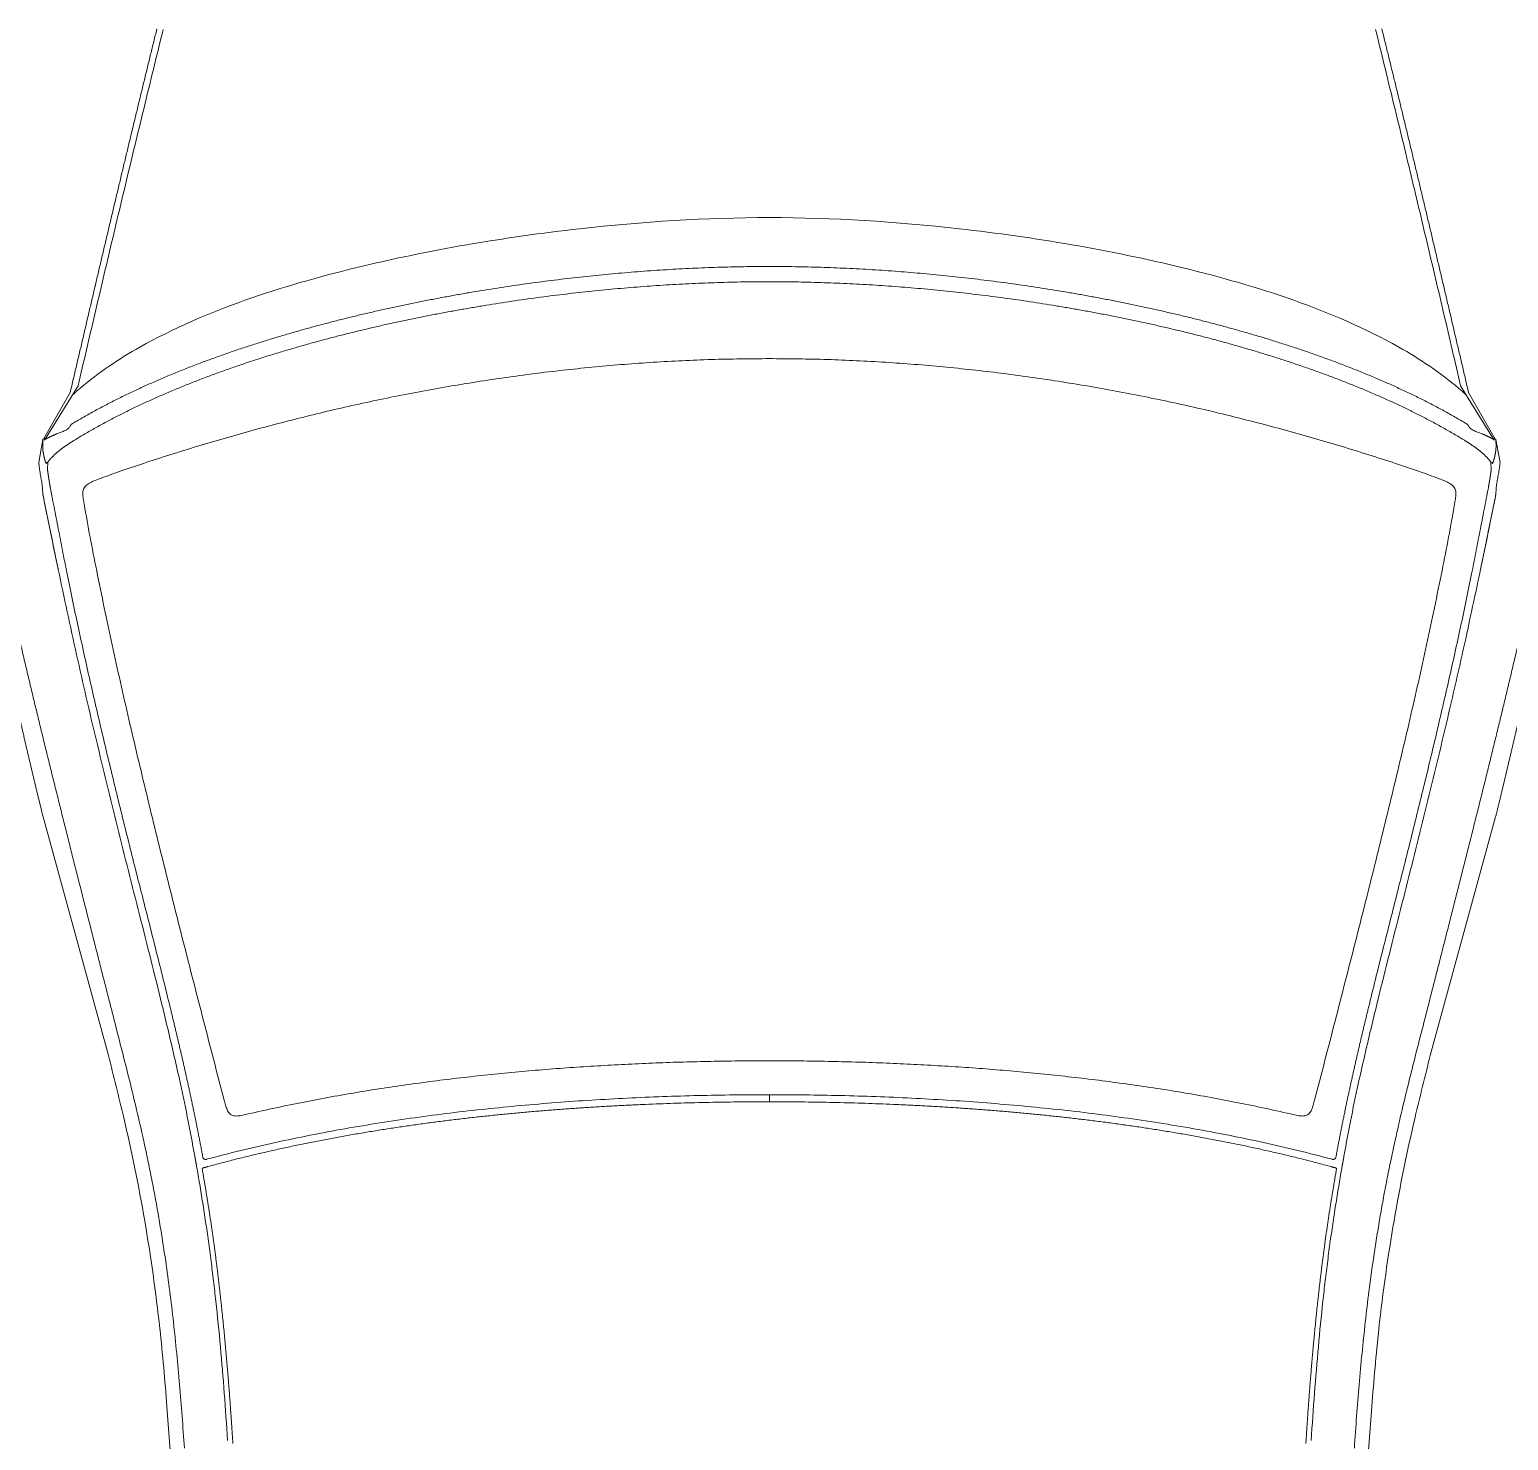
# Model space of a CAD drawing. Extents: x -2012 to 34975, y -1043 to 8321.
# Drawn here: x 33623.7 to 33765.5, y 618.3 to 753.6 of the extents above; entities that cross this region are included whole.
import ezdxf
from ezdxf.xclip import XClip

# ---------------------------------------------------------------- set-up
doc = ezdxf.new("R2010")
doc.units = 0
doc.header["$LTSCALE"] = 25
doc.header["$XCLIPFRAME"] = 0
doc.layers.get('0').update_dxf_attribs({"color": 9, "lineweight": 9})
doc.layers.add('04', color=9, linetype='Continuous', lineweight=9)

# ---------------------------------------------------------------- blocks, each defined once
blk = doc.blocks.new('p-araba-polo')
at = {"extrusion": (0, 0, -1)}
for p, q in [((1.033, 0.6629), (1.0852, 0.695)), ((1.0841, 0.6962), (1.0396, 0.6705)), ((1.1066, 0.7007), (1.0845, 0.6967)), ((1.1367, 0.6968), (1.1276, 0.6974)), ((1.6752, 0.6337), (1.4464, 0.6965)), ((1.1073, 0.6936), (1.1062, 0.6918)), ((1.1134, 0.6923), (1.1062, 0.6918)), ((1.1134, 0.6923), (1.1134, 0.6923)), ((1.2187, 0.6724), (1.2188, 0.6725)), ((1.7726, 0.5433), (1.7726, 0.5433)), ((1.7128, 0), (1.7144, 0))]:
    blk.add_line(p, q, dxfattribs=at)
for p, q in [((1.7128, 0), (1.7144, 0)), ((1.7726, -0.5433), (1.7726, -0.5433)), ((1.6752, -0.6337), (1.4464, -0.6965)), ((1.033, -0.6629), (1.0852, -0.695)), ((1.0841, -0.6962), (1.0396, -0.6705)), ((1.2187, -0.6724), (1.2188, -0.6724)), ((1.1134, -0.6923), (1.1062, -0.6918)), ((1.1073, -0.6936), (1.1062, -0.6918)), ((1.1134, -0.6923), (1.1134, -0.6923)), ((1.1066, -0.7007), (1.0845, -0.6967)), ((1.1367, -0.6968), (1.1276, -0.6974))]:
    blk.add_line(p, q)
for points, degree in [([(1.4464, 0.6965), (1.4197, 0.7031), (1.3921, 0.7096), (1.3643, 0.7162), (1.337, 0.7225), (1.3115, 0.7281), (1.2887, 0.7329)], 6), ([(1.2801, 0.7182), (1.3375, 0.7048), (1.3962, 0.6905), (1.4555, 0.6757), (1.5157, 0.6603), (1.5772, 0.6447), (1.6401, 0.6286)], 6), ([(1.0847, 0.695), (1.0835, 0.6928), (1.0823, 0.6906), (1.0812, 0.6883), (1.0802, 0.686), (1.0792, 0.6836)], 5), ([(1.0835, 0.6949), (1.0837, 0.6952), (1.0838, 0.6954), (1.0839, 0.6957), (1.084, 0.6959), (1.0841, 0.6962)], 5), ([(1.0852, 0.695), (1.0851, 0.695), (1.085, 0.695), (1.0849, 0.695), (1.0848, 0.695), (1.0846, 0.695)], 5), ([(1.0847, 0.695), (1.0849, 0.695), (1.085, 0.695), (1.0852, 0.695)], 3), ([(1.0856, 0.6968), (1.0855, 0.6968), (1.0854, 0.6968), (1.0853, 0.6968)], 3), ([(1.0895, 0.6969), (1.0887, 0.6969), (1.088, 0.6968), (1.0872, 0.6968), (1.0864, 0.6968), (1.0856, 0.6968)], 5), ([(1.0904, 0.6969), (1.0901, 0.6969), (1.0898, 0.6969), (1.0895, 0.6969)], 3), ([(1.093, 0.6968), (1.0935, 0.6968), (1.094, 0.6968), (1.0944, 0.6967), (1.0949, 0.6967), (1.0954, 0.6966)], 5), ([(1.0954, 0.6966), (1.0957, 0.6966), (1.0959, 0.6965), (1.0962, 0.6965), (1.0964, 0.6965), (1.0967, 0.6964)], 5), ([(1.0967, 0.6964), (1.0963, 0.6965), (1.0958, 0.6965), (1.0954, 0.6966)], 3), ([(1.0967, 0.6964), (1.0969, 0.6964), (1.0972, 0.6963), (1.0974, 0.6963), (1.0977, 0.6962), (1.0979, 0.6962)], 5), ([(1.0979, 0.6962), (1.0975, 0.6963), (1.0971, 0.6963), (1.0967, 0.6964)], 3), ([(1.0979, 0.6962), (1.0992, 0.696), (1.1005, 0.6957), (1.1018, 0.6955), (1.103, 0.6951), (1.1043, 0.6947)], 5), ([(1.2091, 0.682), (1.1946, 0.685), (1.1801, 0.688), (1.1656, 0.691), (1.1511, 0.6939), (1.1367, 0.6968)], 5), ([(1.0819, 0.692), (1.0819, 0.692), (1.0819, 0.692), (1.0819, 0.6919)], 3), ([(1.0853, 0.6665), (1.0897, 0.6737), (1.0944, 0.6806), (1.0995, 0.687), (1.1062, 0.6918)], 4), ([(1.1043, 0.6947), (1.1046, 0.6947), (1.1048, 0.6946), (1.1051, 0.6945), (1.1054, 0.6944), (1.1056, 0.6943)], 5), ([(1.1056, 0.6943), (1.1052, 0.6945), (1.1048, 0.6946), (1.1043, 0.6947)], 3), ([(1.1056, 0.6943), (1.1057, 0.6943), (1.1058, 0.6942), (1.1059, 0.6942), (1.1059, 0.6942), (1.106, 0.6942)], 5), ([(1.106, 0.6942), (1.1059, 0.6942), (1.1057, 0.6943), (1.1056, 0.6943)], 3), ([(1.106, 0.6942), (1.1063, 0.6941), (1.1065, 0.694), (1.1067, 0.6939), (1.107, 0.6938), (1.1073, 0.6936)], 5), ([(1.106, 0.6942), (1.106, 0.6942), (1.106, 0.6942), (1.106, 0.6942)], 3), ([(1.1062, 0.6922), (1.1062, 0.6921), (1.1062, 0.6921), (1.1062, 0.692), (1.1062, 0.692), (1.1062, 0.6919)], 5), ([(1.1062, 0.6922), (1.1062, 0.6921), (1.1062, 0.6921), (1.1062, 0.692), (1.1062, 0.692), (1.1062, 0.6919)], 5), ([(1.1062, 0.6919), (1.1062, 0.6919), (1.1062, 0.6919), (1.1062, 0.6919), (1.1062, 0.6919), (1.1062, 0.6919)], 5), ([(1.1062, 0.6919), (1.1062, 0.6919), (1.1062, 0.6919), (1.1062, 0.6919)], 3), ([(1.1073, 0.6936), (1.1073, 0.6935), (1.1074, 0.6935), (1.1074, 0.6934), (1.1074, 0.6934), (1.1075, 0.6933)], 5), ([(1.131, 0.6895), (1.1285, 0.6899), (1.126, 0.6904), (1.1235, 0.6908), (1.121, 0.6912), (1.1184, 0.6916), (1.1159, 0.6919), (1.1134, 0.6923)], 7), ([(1.1356, 0.6887), (1.1356, 0.6887), (1.1356, 0.6886), (1.1355, 0.6886), (1.1355, 0.6886), (1.1355, 0.6886)], 5), ([(1.1355, 0.6886), (1.1355, 0.6886), (1.1355, 0.6886), (1.1356, 0.6886), (1.1356, 0.6887), (1.1356, 0.6887)], 5), ([(1.1649, 0.6915), (1.1649, 0.6915), (1.1649, 0.6915)], 2), ([(1.0396, 0.6705), (0.9891, 0.6588), (0.9388, 0.647), (0.8888, 0.6352), (0.839, 0.6234), (0.7894, 0.6115), (0.7401, 0.5995), (0.6909, 0.5874)], 7), ([(0.9187, 0), (0.9187, 0.0992), (0.9262, 0.1979), (0.9398, 0.2961), (0.9595, 0.3936), (0.9846, 0.4892), (1.0189, 0.5845), (1.0701, 0.6696)], 7), ([(1.0419, 0.6684), (1.0406, 0.6669), (1.0392, 0.6654), (1.0379, 0.6639), (1.0366, 0.6624), (1.0354, 0.6609)], 5), ([(1.0354, 0.6609), (1.0366, 0.6624), (1.0379, 0.6639), (1.0392, 0.6654), (1.0406, 0.6669), (1.0419, 0.6684)], 5), ([(1.0412, 0.6668), (1.0411, 0.6669), (1.041, 0.667), (1.0408, 0.6672)], 3), ([(1.0412, 0.6668), (1.0411, 0.6668), (1.0411, 0.6669), (1.041, 0.667), (1.0409, 0.6671), (1.0408, 0.6672)], 5), ([(1.0418, 0.6684), (1.0419, 0.6684), (1.0419, 0.6684), (1.0419, 0.6684), (1.0419, 0.6684), (1.0419, 0.6684), (1.0419, 0.6684)], 6), ([(1.0419, 0.6684), (1.0419, 0.6684), (1.0419, 0.6684), (1.0419, 0.6684), (1.0419, 0.6684), (1.0419, 0.6684), (1.0419, 0.6684)], 6), ([(1.07, 0.6707), (1.07, 0.6707), (1.07, 0.6707), (1.07, 0.6707), (1.07, 0.6707), (1.07, 0.6707)], 5), ([(1.07, 0.6707), (1.07, 0.6707), (1.07, 0.6707), (1.07, 0.6707), (1.07, 0.6707), (1.07, 0.6707)], 5), ([(1.0701, 0.6696), (1.0708, 0.6699), (1.0714, 0.6703), (1.0721, 0.6707), (1.0728, 0.6713), (1.0733, 0.6717), (1.0739, 0.6723)], 6), ([(1.2188, 0.6725), (1.2188, 0.6724), (1.2188, 0.6724), (1.2188, 0.6724), (1.2188, 0.6724), (1.2188, 0.6724), (1.2187, 0.6724)], 6), ([(1.0853, 0.6665), (1.0348, 0.5843), (0.9999, 0.4894), (0.9745, 0.3944), (0.9546, 0.2963), (0.9409, 0.1982), (0.9333, 0.099), (0.9333, 0)], 7), ([(1.0354, 0.6609), (1.0204, 0.6432), (1.0073, 0.6239), (0.996, 0.6037)], 3), ([(0.996, 0.6037), (0.96, 0.5393), (0.9375, 0.4684), (0.92, 0.3968)], 3), ([(1.6292, 0.5746), (1.6467, 0.5703), (1.6643, 0.5661), (1.682, 0.562), (1.6998, 0.558), (1.7178, 0.554), (1.7359, 0.5503), (1.7542, 0.5467), (1.7726, 0.5433)], 8), ([(1.6335, 0.5735), (1.6336, 0.5736), (1.6336, 0.5736), (1.6336, 0.5737), (1.6336, 0.5737), (1.6336, 0.5738), (1.6336, 0.5738)], 6), ([(1.6336, 0.5738), (1.6336, 0.5737), (1.6335, 0.5735)], 2), ([(1.7256, 0.5525), (1.7256, 0.5526), (1.7256, 0.5526), (1.7256, 0.5527)], 3), ([(1.7283, 0.552), (1.7274, 0.5522), (1.7264, 0.5525), (1.7256, 0.5526)], 3), ([(1.7256, 0.5526), (1.7256, 0.5526), (1.7256, 0.5525)], 2), ([(1.7811, 0.5493), (1.7792, 0.5497), (1.7774, 0.55), (1.7755, 0.5503), (1.7736, 0.5507), (1.7718, 0.551)], 5), ([(1.7748, 0.5406), (1.7748, 0.5411), (1.7747, 0.5416), (1.7745, 0.542), (1.7742, 0.5425), (1.7739, 0.5428), (1.7735, 0.5431), (1.7731, 0.5432), (1.7726, 0.5433)], 8), ([(1.7748, 0.5406), (1.7748, 0.5403), (1.7748, 0.5401), (1.7747, 0.5398)], 3), ([(1.7827, 0.5422), (1.7823, 0.5409), (1.782, 0.5396), (1.7816, 0.5384)], 3), ([(1.7827, 0.5422), (1.7825, 0.5414), (1.7823, 0.5406), (1.7821, 0.5399), (1.7818, 0.5391), (1.7816, 0.5384)], 5), ([(1.7832, 0.5436), (1.7831, 0.5434), (1.783, 0.5432), (1.7829, 0.5429), (1.7828, 0.5427), (1.7827, 0.5424), (1.7827, 0.5422)], 6), ([(1.7842, 0.5439), (1.784, 0.5439), (1.7837, 0.544), (1.7835, 0.5439), (1.7834, 0.5438), (1.7832, 0.5436)], 5), ([(2.0471, 0.5145), (2.0087, 0.5169), (1.9704, 0.5198), (1.9323, 0.5231), (1.8945, 0.5271), (1.8569, 0.5318), (1.82, 0.5375), (1.7842, 0.5439)], 7), ([(1.7816, 0.5384), (1.7532, 0.4338), (1.735, 0.3261), (1.7248, 0.2176), (1.7195, 0.1088), (1.7195, 0)], 5), ([(1.7776, 0.523), (1.7776, 0.523), (1.7776, 0.523), (1.7776, 0.523)], 3), ([(0.9187, 0), (0.9187, -0.0992), (0.9262, -0.1979), (0.9398, -0.2961), (0.9595, -0.3936), (0.9846, -0.4892), (1.0189, -0.5845), (1.0701, -0.6696)], 7), ([(1.0853, -0.6665), (1.0348, -0.5843), (0.9999, -0.4894), (0.9745, -0.3944), (0.9546, -0.2963), (0.9409, -0.1982), (0.9333, -0.099), (0.9333, 0)], 7), ([(1.7144, 0), (1.7154, 0), (1.7162, 0), (1.7165, 0)], 3), ([(1.7144, 0), (1.7154, 0), (1.7162, 0), (1.7165, 0)], 3), ([(1.7195, 0), (1.718, 0), (1.7164, 0), (1.7157, 0), (1.7164, 0), (1.717, 0)], 5), ([(1.7195, 0), (1.718, 0), (1.7164, 0), (1.7157, 0), (1.7164, 0), (1.717, 0)], 5), ([(1.7165, 0), (1.7168, 0), (1.717, 0), (1.7173, 0), (1.7176, 0), (1.7178, 0)], 5), ([(1.7165, 0), (1.7168, 0), (1.717, 0), (1.7173, 0), (1.7176, 0), (1.7178, 0)], 5), ([(1.7816, -0.5384), (1.7532, -0.4338), (1.735, -0.3261), (1.7248, -0.2176), (1.7195, -0.1088), (1.7195, 0)], 5), ([(0.996, -0.6037), (0.96, -0.5393), (0.9375, -0.4684), (0.92, -0.3968)], 3), ([(1.7776, -0.523), (1.7776, -0.523), (1.7776, -0.523), (1.7776, -0.523)], 3), ([(2.0471, -0.5145), (2.0087, -0.5169), (1.9704, -0.5198), (1.9323, -0.5231), (1.8945, -0.5271), (1.8569, -0.5318), (1.82, -0.5375), (1.7842, -0.5439)], 7), ([(1.7827, -0.5422), (1.7823, -0.5409), (1.782, -0.5396), (1.7816, -0.5384)], 3), ([(1.7827, -0.5422), (1.7825, -0.5414), (1.7823, -0.5406), (1.7821, -0.5399), (1.7818, -0.5391), (1.7816, -0.5384)], 5), ([(1.6292, -0.5746), (1.6467, -0.5703), (1.6643, -0.5661), (1.682, -0.562), (1.6998, -0.558), (1.7178, -0.554), (1.7359, -0.5503), (1.7542, -0.5467), (1.7726, -0.5433)], 8), ([(1.7283, -0.552), (1.7274, -0.5522), (1.7264, -0.5525), (1.7256, -0.5526)], 3), ([(1.7256, -0.5526), (1.7256, -0.5526), (1.7256, -0.5525)], 2), ([(1.7256, -0.5525), (1.7256, -0.5526), (1.7256, -0.5526), (1.7256, -0.5526)], 3), ([(1.7811, -0.5493), (1.7792, -0.5497), (1.7774, -0.55), (1.7755, -0.5503), (1.7736, -0.5507), (1.7718, -0.551)], 5), ([(1.7748, -0.5406), (1.7748, -0.5411), (1.7747, -0.5416), (1.7745, -0.542), (1.7742, -0.5425), (1.7739, -0.5428), (1.7735, -0.5431), (1.7731, -0.5432), (1.7726, -0.5433)], 8), ([(1.7748, -0.5406), (1.7748, -0.5403), (1.7748, -0.5401), (1.7747, -0.5398)], 3), ([(1.7832, -0.5436), (1.7831, -0.5434), (1.783, -0.5432), (1.7829, -0.5429), (1.7828, -0.5427), (1.7827, -0.5424), (1.7827, -0.5422)], 6), ([(1.7842, -0.5439), (1.784, -0.5439), (1.7837, -0.544), (1.7835, -0.5439), (1.7834, -0.5438), (1.7832, -0.5436)], 5), ([(1.6335, -0.5735), (1.6336, -0.5736), (1.6336, -0.5736), (1.6336, -0.5737), (1.6336, -0.5737), (1.6336, -0.5738), (1.6336, -0.5738)], 6), ([(1.6336, -0.5738), (1.6336, -0.5737), (1.6335, -0.5735)], 2), ([(1.0396, -0.6705), (0.9891, -0.6587), (0.9388, -0.647), (0.8888, -0.6352), (0.839, -0.6234), (0.7894, -0.6115), (0.7401, -0.5995), (0.6909, -0.5874)], 7), ([(1.0354, -0.6609), (1.0204, -0.6432), (1.0073, -0.6239), (0.996, -0.6037)], 3), ([(1.2801, -0.7182), (1.3375, -0.7048), (1.3962, -0.6905), (1.4555, -0.6757), (1.5157, -0.6603), (1.5772, -0.6447), (1.6401, -0.6286)], 6), ([(1.0419, -0.6684), (1.0406, -0.6669), (1.0392, -0.6654), (1.0379, -0.6639), (1.0366, -0.6624), (1.0354, -0.6609)], 5), ([(1.0354, -0.6609), (1.0366, -0.6624), (1.0379, -0.6639), (1.0392, -0.6654), (1.0406, -0.6669), (1.0419, -0.6684)], 5), ([(1.0853, -0.6665), (1.0897, -0.6737), (1.0944, -0.6806), (1.0995, -0.687), (1.1062, -0.6918)], 4), ([(1.0412, -0.6668), (1.0411, -0.6669), (1.041, -0.667), (1.0408, -0.6672)], 3), ([(1.0412, -0.6668), (1.0411, -0.6668), (1.0411, -0.6669), (1.041, -0.667), (1.0409, -0.6671), (1.0408, -0.6672)], 5), ([(1.0418, -0.6684), (1.0419, -0.6684), (1.0419, -0.6684), (1.0419, -0.6684), (1.0419, -0.6684), (1.0419, -0.6684), (1.0419, -0.6684)], 6), ([(1.0419, -0.6684), (1.0419, -0.6684), (1.0419, -0.6684), (1.0419, -0.6684), (1.0419, -0.6684), (1.0419, -0.6684), (1.0419, -0.6684)], 6), ([(1.07, -0.6707), (1.07, -0.6707), (1.07, -0.6707), (1.07, -0.6707), (1.07, -0.6707), (1.07, -0.6707)], 5), ([(1.07, -0.6707), (1.07, -0.6707), (1.07, -0.6707), (1.07, -0.6707), (1.07, -0.6707), (1.07, -0.6707)], 5), ([(1.0701, -0.6696), (1.0708, -0.6699), (1.0714, -0.6703), (1.0721, -0.6707), (1.0728, -0.6713), (1.0733, -0.6717), (1.0739, -0.6723)], 6), ([(1.2188, -0.6724), (1.2188, -0.6724), (1.2188, -0.6724), (1.2188, -0.6724), (1.2188, -0.6724), (1.2188, -0.6724), (1.2187, -0.6724)], 6), ([(1.0847, -0.695), (1.0835, -0.6928), (1.0823, -0.6905), (1.0812, -0.6883), (1.0802, -0.686), (1.0792, -0.6836)], 5), ([(1.0819, -0.692), (1.0819, -0.692), (1.0819, -0.692), (1.0819, -0.6919)], 3), ([(1.0835, -0.6949), (1.0837, -0.6952), (1.0838, -0.6954), (1.0839, -0.6957), (1.084, -0.6959), (1.0841, -0.6962)], 5), ([(1.0979, -0.6962), (1.0992, -0.696), (1.1005, -0.6957), (1.1018, -0.6955), (1.103, -0.6951), (1.1043, -0.6947)], 5), ([(1.1043, -0.6947), (1.1046, -0.6947), (1.1048, -0.6946), (1.1051, -0.6945), (1.1054, -0.6944), (1.1056, -0.6943)], 5), ([(1.1056, -0.6943), (1.1052, -0.6945), (1.1048, -0.6946), (1.1043, -0.6947)], 3), ([(1.1056, -0.6943), (1.1057, -0.6943), (1.1058, -0.6942), (1.1059, -0.6942), (1.1059, -0.6942), (1.106, -0.6942)], 5), ([(1.106, -0.6942), (1.1059, -0.6942), (1.1057, -0.6943), (1.1056, -0.6943)], 3), ([(1.106, -0.6942), (1.1063, -0.6941), (1.1065, -0.694), (1.1067, -0.6939), (1.107, -0.6937), (1.1073, -0.6936)], 5), ([(1.106, -0.6942), (1.106, -0.6942), (1.106, -0.6942), (1.106, -0.6942)], 3), ([(1.1062, -0.6922), (1.1062, -0.6921), (1.1062, -0.6921), (1.1062, -0.692), (1.1062, -0.692), (1.1062, -0.6919)], 5), ([(1.1062, -0.6922), (1.1062, -0.6921), (1.1062, -0.6921), (1.1062, -0.692), (1.1062, -0.692), (1.1062, -0.6919)], 5), ([(1.1062, -0.6919), (1.1062, -0.6919), (1.1062, -0.6919), (1.1062, -0.6919), (1.1062, -0.6919), (1.1062, -0.6919)], 5), ([(1.1062, -0.6919), (1.1062, -0.6919), (1.1062, -0.6919), (1.1062, -0.6919)], 3), ([(1.1073, -0.6936), (1.1073, -0.6935), (1.1074, -0.6935), (1.1074, -0.6934), (1.1074, -0.6934), (1.1075, -0.6933)], 5), ([(1.131, -0.6895), (1.1285, -0.6899), (1.126, -0.6904), (1.1235, -0.6908), (1.121, -0.6912), (1.1184, -0.6916), (1.1159, -0.6919), (1.1134, -0.6923)], 7), ([(1.1356, -0.6887), (1.1356, -0.6887), (1.1356, -0.6886), (1.1355, -0.6886), (1.1355, -0.6886), (1.1355, -0.6886)], 5), ([(1.1355, -0.6886), (1.1355, -0.6886), (1.1355, -0.6886), (1.1356, -0.6886), (1.1356, -0.6887), (1.1356, -0.6887)], 5), ([(1.2091, -0.682), (1.1946, -0.685), (1.1801, -0.688), (1.1656, -0.691), (1.1511, -0.6939), (1.1367, -0.6968)], 5), ([(1.1649, -0.6915), (1.1649, -0.6915), (1.1649, -0.6915)], 2), ([(1.0852, -0.695), (1.0851, -0.695), (1.085, -0.695), (1.0849, -0.695), (1.0848, -0.695), (1.0846, -0.695)], 5), ([(1.0847, -0.695), (1.0849, -0.695), (1.085, -0.695), (1.0852, -0.695)], 3), ([(1.0856, -0.6968), (1.0855, -0.6968), (1.0854, -0.6968), (1.0853, -0.6968)], 3), ([(1.0895, -0.6969), (1.0887, -0.6969), (1.088, -0.6968), (1.0872, -0.6968), (1.0864, -0.6968), (1.0856, -0.6968)], 5), ([(1.0904, -0.6969), (1.0901, -0.6969), (1.0898, -0.6969), (1.0895, -0.6969)], 3), ([(1.093, -0.6968), (1.0935, -0.6968), (1.094, -0.6968), (1.0944, -0.6967), (1.0949, -0.6967), (1.0954, -0.6966)], 5), ([(1.0954, -0.6966), (1.0957, -0.6966), (1.0959, -0.6965), (1.0962, -0.6965), (1.0964, -0.6964), (1.0967, -0.6964)], 5), ([(1.0967, -0.6964), (1.0963, -0.6965), (1.0958, -0.6965), (1.0954, -0.6966)], 3), ([(1.0967, -0.6964), (1.0969, -0.6964), (1.0972, -0.6963), (1.0974, -0.6963), (1.0977, -0.6962), (1.0979, -0.6962)], 5), ([(1.0979, -0.6962), (1.0975, -0.6963), (1.0971, -0.6963), (1.0967, -0.6964)], 3), ([(1.4464, -0.6965), (1.4197, -0.7031), (1.3921, -0.7096), (1.3643, -0.7162), (1.337, -0.7225), (1.3115, -0.7281), (1.2887, -0.7329)], 6)]:
    blk.add_open_spline(points, degree=degree)
for points, degree, knots in [([(1.0853, 0.6968), (1.0851, 0.6968), (1.0847, 0.6968), (1.0844, 0.6966), (1.0841, 0.6965), (1.0841, 0.6963), (1.0841, 0.6962)], 3, [0, 0, 0, 0, 0.226641, 0.489612, 0.73866, 1, 1, 1, 1]), ([(1.093, 0.6968), (1.0925, 0.6969), (1.0916, 0.6969), (1.0908, 0.6969), (1.0904, 0.6969)], 3, [0, 0, 0, 0, 0.627101, 1, 1, 1, 1]), ([(1.0954, 0.6966), (1.095, 0.6967), (1.0942, 0.6968), (1.0934, 0.6968), (1.093, 0.6968)], 3, [0, 0, 0, 0, 0.505636, 1, 1, 1, 1]), ([(1.1066, 0.7007), (1.1085, 0.7005), (1.1121, 0.7001), (1.1174, 0.6992), (1.1226, 0.6983), (1.1259, 0.6977), (1.1276, 0.6974)], 3, [0, 0, 0, 0, 0.249853, 0.499728, 0.749768, 1, 1, 1, 1]), ([(1.1367, 0.6968), (1.1487, 0.6944), (1.1728, 0.6895), (1.197, 0.6845), (1.2091, 0.682)], 3, [0, 0, 0, 0, 0.500039, 1, 1, 1, 1]), ([(1.0764, 0.6763), (1.0769, 0.6775), (1.0778, 0.68), (1.0787, 0.6824), (1.0792, 0.6836)], 3, [0, 0, 0, 0, 0.511036, 1, 1, 1, 1]), ([(1.0835, 0.6949), (1.0835, 0.6949), (1.0835, 0.6949), (1.0835, 0.6949), (1.0835, 0.6949), (1.0835, 0.6949), (1.0835, 0.6949), (1.0835, 0.6949), (1.0835, 0.6949), (1.0835, 0.6949), (1.0835, 0.6949)], 5, [0, 0, 0, 0, 0, 0, 1, 1, 1, 1, 1, 1.000001, 1.000001, 1.000001, 1.000001, 1.000001, 1.000001]), ([(1.1073, 0.6936), (1.1072, 0.6936), (1.107, 0.6938), (1.1066, 0.6939), (1.1062, 0.6941), (1.106, 0.6942)], 3, [0, 0, 0, 0, 0.23445, 0.472231, 1, 1, 1, 1]), ([(1.1075, 0.6933), (1.1074, 0.6934), (1.1074, 0.6935), (1.1073, 0.6935), (1.1073, 0.6936)], 3, [0, 0, 0, 0, 0.501057, 1, 1, 1, 1]), ([(1.2133, 0.6735), (1.2066, 0.6748), (1.1931, 0.6775), (1.1725, 0.6814), (1.1518, 0.6855), (1.1379, 0.6882), (1.131, 0.6895)], 3, [0, 0, 0, 0, 0.24266, 0.489789, 0.74853, 1, 1, 1, 1]), ([(1.2091, 0.682), (1.2227, 0.6791), (1.2499, 0.6734), (1.2909, 0.6644), (1.332, 0.6551), (1.3732, 0.6454), (1.4146, 0.6354), (1.4562, 0.6252), (1.4981, 0.6147), (1.5403, 0.604), (1.5829, 0.5932), (1.6118, 0.5861), (1.6262, 0.5825)], 3, [0, 0, 0, 0, 0.100037, 0.200068, 0.300092, 0.40011, 0.500119, 0.600116, 0.700093, 0.80005, 0.900005, 1, 1, 1, 1]), ([(1.0739, 0.6723), (1.0744, 0.6729), (1.0755, 0.6741), (1.0761, 0.6756), (1.0764, 0.6763)], 3, [0, 0, 0, 0, 0.499911, 1, 1, 1, 1]), ([(1.6292, 0.5746), (1.6202, 0.5768), (1.6022, 0.5812), (1.5755, 0.5879), (1.5489, 0.5947), (1.5225, 0.6013), (1.4962, 0.608), (1.47, 0.6146), (1.4439, 0.621), (1.4179, 0.6274), (1.3921, 0.6337), (1.3663, 0.6398), (1.3406, 0.6458), (1.315, 0.6517), (1.2895, 0.6574), (1.264, 0.6629), (1.2386, 0.6683), (1.2217, 0.6718), (1.2133, 0.6735)], 3, [0, 0, 0, 0, 0.0625, 0.125, 0.1875, 0.25, 0.3125, 0.375, 0.4375, 0.5, 0.5625, 0.625, 0.6875, 0.75, 0.8125, 0.875, 0.9375, 1, 1, 1, 1]), ([(1.033, 0.6629), (1.0101, 0.6576), (0.9644, 0.6469), (0.8959, 0.6308), (0.8275, 0.6145), (0.7594, 0.598), (0.7142, 0.5869), (0.6916, 0.5814)], 3, [0, 0, 0, 0, 0.200074, 0.400125, 0.600159, 0.800117, 1, 1, 1, 1]), ([(1.1426, 0.6577), (1.141, 0.658), (1.1379, 0.6585), (1.1335, 0.6585), (1.1295, 0.6564), (1.1265, 0.6525), (1.1242, 0.6477), (1.1229, 0.6442), (1.1222, 0.6424)], 3, [0, 0, 0, 0, 0.19548, 0.351811, 0.493077, 0.645392, 0.816793, 1, 1, 1, 1]), ([(1.1222, 0.6424), (1.1229, 0.6442), (1.1242, 0.6477), (1.1265, 0.6525), (1.1295, 0.6564), (1.1335, 0.6585), (1.1379, 0.6585), (1.141, 0.658), (1.1426, 0.6577)], 3, [0, 0, 0, 0, 0.183207, 0.354608, 0.506923, 0.648189, 0.80452, 1, 1, 1, 1]), ([(1.2061, 0.646), (1.1954, 0.6481), (1.1743, 0.6523), (1.1532, 0.6559), (1.1426, 0.6577)], 3, [0, 0, 0, 0, 0.502145, 1, 1, 1, 1]), ([(1.0993, 0.5749), (1.102, 0.5834), (1.1072, 0.5996), (1.1147, 0.6221), (1.1199, 0.6361), (1.1222, 0.6424)], 3, [0, 0, 0, 0, 0.374907, 0.71679, 1, 1, 1, 1]), ([(1.2061, 0.646), (1.2178, 0.6436), (1.2414, 0.6388), (1.2769, 0.6313), (1.3126, 0.6234), (1.3484, 0.6153), (1.3843, 0.6069), (1.4204, 0.5983), (1.4567, 0.5894), (1.4933, 0.5804), (1.53, 0.5712), (1.567, 0.5618), (1.6042, 0.5523), (1.6418, 0.5426), (1.6796, 0.5329), (1.7052, 0.5262), (1.7179, 0.5229)], 3, [0, 0, 0, 0, 0.071429, 0.142858, 0.214287, 0.285715, 0.357144, 0.428573, 0.500002, 0.571431, 0.642859, 0.714288, 0.785716, 0.857144, 0.928573, 1, 1, 1, 1]), ([(1.8723, 0.5789), (1.8664, 0.5798), (1.8547, 0.5816), (1.8372, 0.5844), (1.8199, 0.5874), (1.8029, 0.5905), (1.786, 0.5939), (1.7693, 0.5973), (1.7387, 0.604), (1.6953, 0.6144), (1.6584, 0.6239), (1.6401, 0.6286)], 3, [0, 0, 0, 0, 0.072134, 0.144011, 0.215657, 0.287101, 0.358371, 0.42949, 0.500474, 0.752092, 1, 1, 1, 1]), ([(1.6752, 0.6337), (1.6948, 0.629), (1.7773, 0.6078), (1.8911, 0.588), (2.0311, 0.5758), (2.1008, 0.5714), (2.1455, 0.5692)], 3, [0, 0, 0, 0, 0.136471, 0.572595, 0.726753, 1, 1, 1, 1]), ([(1.6262, 0.5825), (1.6339, 0.5807), (1.6494, 0.5769), (1.6733, 0.5713), (1.7014, 0.5649), (1.7341, 0.558), (1.7591, 0.5533), (1.7718, 0.551)], 3, [0, 0, 0, 0, 0.162021, 0.32887, 0.500021, 0.74634, 1, 1, 1, 1]), ([(1.007, 0), (1.0071, 0.0093), (1.0072, 0.0278), (1.0078, 0.0557), (1.0089, 0.0835), (1.0105, 0.1113), (1.0124, 0.1391), (1.0149, 0.1668), (1.0177, 0.1945), (1.0209, 0.2221), (1.0246, 0.2497), (1.0287, 0.2773), (1.0332, 0.3047), (1.0381, 0.3322), (1.0434, 0.3595), (1.049, 0.3867), (1.0551, 0.4139), (1.0616, 0.441), (1.0684, 0.468), (1.0756, 0.4949), (1.0831, 0.5217), (1.091, 0.5484), (1.0965, 0.5661), (1.0993, 0.5749)], 3, [0, 0, 0, 0, 0.047619, 0.095238, 0.142857, 0.190476, 0.238095, 0.285714, 0.333333, 0.380952, 0.428571, 0.47619, 0.523809, 0.571428, 0.619047, 0.666666, 0.714285, 0.761904, 0.809523, 0.857143, 0.904762, 0.952381, 1, 1, 1, 1]), ([(2.0515, 0.561), (2.0414, 0.5617), (2.0211, 0.5631), (1.9908, 0.5656), (1.9607, 0.5683), (1.9309, 0.5714), (1.9014, 0.5749), (1.882, 0.5776), (1.8723, 0.5789)], 3, [0, 0, 0, 0, 0.168351, 0.336011, 0.502794, 0.669631, 0.835367, 1, 1, 1, 1]), ([(1.7128, 0), (1.7128, 0.0114), (1.7129, 0.0341), (1.7135, 0.0682), (1.7145, 0.1023), (1.716, 0.1363), (1.7179, 0.1703), (1.7202, 0.2043), (1.7231, 0.2383), (1.7264, 0.2722), (1.7302, 0.3061), (1.7347, 0.3398), (1.7397, 0.3735), (1.7453, 0.4071), (1.7515, 0.4405), (1.7585, 0.4738), (1.7661, 0.5069), (1.7718, 0.5288), (1.7747, 0.5398)], 3, [0, 0, 0, 0, 0.0625, 0.125001, 0.187501, 0.250001, 0.312502, 0.375002, 0.437502, 0.500002, 0.562502, 0.625002, 0.687502, 0.750002, 0.812502, 0.875001, 0.937501, 1, 1, 1, 1]), ([(1.7718, 0.551), (1.7733, 0.5507), (1.7764, 0.5502), (1.7795, 0.5496), (1.7811, 0.5493)], 3, [0, 0, 0, 0, 0.5, 1, 1, 1, 1]), ([(1.7748, 0.5406), (1.7748, 0.5409), (1.7747, 0.5416), (1.7742, 0.5424), (1.7735, 0.5431), (1.7729, 0.5432), (1.7726, 0.5433)], 3, [0, 0, 0, 0, 0.250001, 0.500007, 0.750005, 1, 1, 1, 1]), ([(1.7747, 0.5398), (1.7747, 0.5399), (1.7748, 0.5402), (1.7748, 0.5405), (1.7748, 0.5406)], 3, [0, 0, 0, 0, 0.499981, 1, 1, 1, 1]), ([(1.7811, 0.5493), (1.7869, 0.5483), (1.7986, 0.5463), (1.8165, 0.5434), (1.8347, 0.5406), (1.8532, 0.5379), (1.8721, 0.5354), (1.8913, 0.533), (1.9187, 0.5299), (1.9546, 0.5264), (1.9991, 0.5226), (2.0291, 0.5206), (2.0442, 0.5196)], 3, [0, 0, 0, 0, 0.068934, 0.138708, 0.209326, 0.28079, 0.353094, 0.426221, 0.500139, 0.664458, 0.831511, 1, 1, 1, 1]), ([(1.7832, 0.5436), (1.7831, 0.5434), (1.7829, 0.5429), (1.7827, 0.5424), (1.7827, 0.5422)], 3, [0, 0, 0, 0, 0.483515, 1, 1, 1, 1]), ([(1.7842, 0.5439), (1.784, 0.5439), (1.7836, 0.544), (1.7833, 0.5437), (1.7832, 0.5436)], 3, [0, 0, 0, 0, 0.530721, 1, 1, 1, 1]), ([(1.7843, 0.5441), (1.7843, 0.5441), (1.7843, 0.5441), (1.7843, 0.5441), (1.7843, 0.5441), (1.7843, 0.5441), (1.7843, 0.5441)], 3, [0, 0, 0, 0, 1, 1, 1, 1, 1, 1, 1]), ([(1.7179, 0.5229), (1.7195, 0.5224), (1.7226, 0.5216), (1.7271, 0.5202), (1.7308, 0.5181), (1.7331, 0.5145), (1.7333, 0.5099), (1.7324, 0.505), (1.7316, 0.5016), (1.7312, 0.4998)], 3, [0, 0, 0, 0, 0.155607, 0.308809, 0.443172, 0.561441, 0.688648, 0.838161, 1, 1, 1, 1]), ([(1.7312, 0.4998), (1.7316, 0.5016), (1.7324, 0.505), (1.7333, 0.5099), (1.7331, 0.5145), (1.7308, 0.5181), (1.7271, 0.5202), (1.7226, 0.5216), (1.7195, 0.5224), (1.7179, 0.5229)], 3, [0, 0, 0, 0, 0.161839, 0.311352, 0.438559, 0.556828, 0.691191, 0.844393, 1, 1, 1, 1]), ([(1.7198, 0.4462), (1.7216, 0.4552), (1.7252, 0.4731), (1.7292, 0.4909), (1.7312, 0.4998)], 3, [0, 0, 0, 0, 0.5006, 1, 1, 1, 1]), ([(1.7312, 0.4998), (1.7292, 0.4909), (1.7252, 0.4731), (1.7216, 0.4552), (1.7198, 0.4462)], 3, [0, 0, 0, 0, 0.4994, 1, 1, 1, 1]), ([(1.7198, 0.4462), (1.7181, 0.4376), (1.7148, 0.4203), (1.7103, 0.3943), (1.7061, 0.3683), (1.7024, 0.3422), (1.6989, 0.316), (1.6958, 0.2898), (1.693, 0.2636), (1.6905, 0.2373), (1.6882, 0.211), (1.6863, 0.1847), (1.6847, 0.1584), (1.6833, 0.132), (1.6821, 0.1056), (1.6813, 0.0792), (1.6807, 0.0528), (1.6803, 0.0264), (1.6802, 0.0088), (1.6802, 0)], 3, [0, 0, 0, 0, 0.058823, 0.117647, 0.17647, 0.235293, 0.294117, 0.35294, 0.411764, 0.470587, 0.529411, 0.588235, 0.647058, 0.705882, 0.764705, 0.823529, 0.882353, 0.941176, 1, 1, 1, 1]), ([(0.92, 0.3968), (0.9028, 0.3261), (0.8804, 0.1943), (0.8718, 0.0608), (0.8718, 0)], 3, [0, 0, 0, 0, 0.54461, 1, 1, 1, 1]), ([(0.92, -0.3968), (0.9028, -0.3261), (0.8804, -0.1943), (0.8718, -0.0608), (0.8718, 0)], 3, [0, 0, 0, 0, 0.54461, 1, 1, 1, 1]), ([(1.007, 0), (1.0071, -0.0093), (1.0072, -0.0278), (1.0078, -0.0557), (1.0089, -0.0835), (1.0105, -0.1113), (1.0124, -0.1391), (1.0149, -0.1668), (1.0177, -0.1945), (1.0209, -0.2221), (1.0246, -0.2497), (1.0287, -0.2773), (1.0332, -0.3047), (1.0381, -0.3322), (1.0434, -0.3595), (1.049, -0.3867), (1.0551, -0.4139), (1.0616, -0.441), (1.0684, -0.468), (1.0756, -0.4949), (1.0831, -0.5217), (1.091, -0.5484), (1.0965, -0.5661), (1.0993, -0.5749)], 3, [0, 0, 0, 0, 0.047619, 0.095238, 0.142857, 0.190476, 0.238095, 0.285714, 0.333333, 0.380952, 0.428571, 0.47619, 0.523809, 0.571428, 0.619047, 0.666666, 0.714285, 0.761904, 0.809523, 0.857143, 0.904762, 0.952381, 1, 1, 1, 1]), ([(1.7198, -0.4462), (1.7181, -0.4376), (1.7148, -0.4203), (1.7103, -0.3943), (1.7061, -0.3683), (1.7024, -0.3422), (1.6989, -0.316), (1.6958, -0.2898), (1.693, -0.2636), (1.6905, -0.2373), (1.6882, -0.211), (1.6863, -0.1847), (1.6847, -0.1583), (1.6833, -0.132), (1.6821, -0.1056), (1.6813, -0.0792), (1.6807, -0.0528), (1.6803, -0.0264), (1.6802, -0.0088), (1.6802, 0)], 3, [0, 0, 0, 0, 0.058823, 0.117647, 0.17647, 0.235293, 0.294117, 0.35294, 0.411764, 0.470587, 0.529411, 0.588235, 0.647058, 0.705882, 0.764705, 0.823529, 0.882353, 0.941176, 1, 1, 1, 1]), ([(1.7128, 0), (1.7128, -0.0114), (1.7129, -0.0341), (1.7135, -0.0682), (1.7145, -0.1022), (1.716, -0.1363), (1.7179, -0.1703), (1.7202, -0.2043), (1.7231, -0.2383), (1.7264, -0.2722), (1.7302, -0.3061), (1.7347, -0.3398), (1.7397, -0.3735), (1.7453, -0.4071), (1.7515, -0.4405), (1.7585, -0.4738), (1.7661, -0.5069), (1.7718, -0.5288), (1.7747, -0.5398)], 3, [0, 0, 0, 0, 0.0625, 0.125001, 0.187501, 0.250001, 0.312502, 0.375002, 0.437502, 0.500002, 0.562502, 0.625002, 0.687502, 0.750002, 0.812502, 0.875001, 0.937501, 1, 1, 1, 1]), ([(1.7165, 0), (1.7165, 0), (1.7165, 0), (1.7165, 0), (1.7165, 0), (1.7165, 0), (1.7165, 0), (1.7165, 0), (1.7165, 0), (1.7165, 0), (1.7165, 0)], 5, [0, 0, 0, 0, 0, 0, 1, 1, 1, 1, 1, 1.000001, 1.000001, 1.000001, 1.000001, 1.000001, 1.000001]), ([(1.7165, 0), (1.7165, 0), (1.7165, 0), (1.7165, 0), (1.7165, 0), (1.7165, 0), (1.7165, 0)], 3, [0, 0, 0, 0, 1, 1, 1, 1.000001, 1.000001, 1.000001, 1.000001]), ([(1.7165, 0), (1.7165, 0), (1.7165, 0), (1.7165, 0), (1.7165, 0), (1.7165, 0), (1.7165, 0), (1.7165, 0), (1.7165, 0), (1.7165, 0), (1.7165, 0)], 5, [0, 0, 0, 0, 0, 0, 1, 1, 1, 1, 1, 1.000001, 1.000001, 1.000001, 1.000001, 1.000001, 1.000001]), ([(1.7165, 0), (1.7165, 0), (1.7165, 0), (1.7165, 0), (1.7165, 0), (1.7165, 0), (1.7165, 0)], 3, [0, 0, 0, 0, 1, 1, 1, 1.000001, 1.000001, 1.000001, 1.000001]), ([(1.7178, 0), (1.7178, 0), (1.7178, 0), (1.7178, 0), (1.7178, 0), (1.7178, 0), (1.7178, 0), (1.7178, 0), (1.7178, 0), (1.7178, 0), (1.7178, 0)], 5, [0, 0, 0, 0, 0, 0, 1, 1, 1, 1, 1, 1.000001, 1.000001, 1.000001, 1.000001, 1.000001, 1.000001]), ([(1.7178, 0), (1.7178, 0), (1.7178, 0), (1.7178, 0), (1.7178, 0), (1.7178, 0), (1.7178, 0), (1.7178, 0), (1.7178, 0), (1.7178, 0), (1.7178, 0)], 5, [0, 0, 0, 0, 0, 0, 1, 1, 1, 1, 1, 1.000001, 1.000001, 1.000001, 1.000001, 1.000001, 1.000001]), ([(1.7198, -0.4462), (1.7216, -0.4552), (1.7252, -0.4731), (1.7292, -0.4909), (1.7312, -0.4998)], 3, [0, 0, 0, 0, 0.5006, 1, 1, 1, 1]), ([(1.7312, -0.4998), (1.7292, -0.4909), (1.7252, -0.4731), (1.7216, -0.4552), (1.7198, -0.4462)], 3, [0, 0, 0, 0, 0.4994, 1, 1, 1, 1]), ([(1.7179, -0.5229), (1.7195, -0.5224), (1.7226, -0.5216), (1.7271, -0.5202), (1.7308, -0.5181), (1.7331, -0.5145), (1.7333, -0.5099), (1.7324, -0.505), (1.7316, -0.5016), (1.7312, -0.4998)], 3, [0, 0, 0, 0, 0.155607, 0.308809, 0.443172, 0.561441, 0.688648, 0.838161, 1, 1, 1, 1]), ([(1.7312, -0.4998), (1.7316, -0.5016), (1.7324, -0.505), (1.7333, -0.5099), (1.7331, -0.5145), (1.7308, -0.5181), (1.7271, -0.5202), (1.7226, -0.5216), (1.7195, -0.5224), (1.7179, -0.5229)], 3, [0, 0, 0, 0, 0.161839, 0.311352, 0.438559, 0.556828, 0.691191, 0.844393, 1, 1, 1, 1]), ([(1.2061, -0.646), (1.2178, -0.6436), (1.2414, -0.6388), (1.2769, -0.6313), (1.3126, -0.6234), (1.3484, -0.6153), (1.3843, -0.6069), (1.4204, -0.5983), (1.4567, -0.5894), (1.4933, -0.5804), (1.53, -0.5712), (1.567, -0.5618), (1.6042, -0.5523), (1.6418, -0.5426), (1.6796, -0.5329), (1.7052, -0.5262), (1.7179, -0.5229)], 3, [0, 0, 0, 0, 0.071429, 0.142858, 0.214287, 0.285715, 0.357144, 0.428573, 0.500002, 0.571431, 0.642859, 0.714288, 0.785716, 0.857144, 0.928573, 1, 1, 1, 1]), ([(1.7811, -0.5493), (1.7869, -0.5483), (1.7986, -0.5463), (1.8165, -0.5434), (1.8347, -0.5406), (1.8532, -0.5379), (1.8721, -0.5354), (1.8913, -0.533), (1.9187, -0.5299), (1.9546, -0.5263), (1.9991, -0.5226), (2.0291, -0.5206), (2.0442, -0.5196)], 3, [0, 0, 0, 0, 0.068934, 0.138708, 0.209326, 0.28079, 0.353094, 0.426221, 0.500139, 0.664458, 0.831511, 1, 1, 1, 1]), ([(1.6262, -0.5825), (1.6339, -0.5807), (1.6494, -0.5769), (1.6733, -0.5713), (1.7014, -0.5649), (1.7341, -0.558), (1.7591, -0.5533), (1.7718, -0.551)], 3, [0, 0, 0, 0, 0.162021, 0.32887, 0.500021, 0.74634, 1, 1, 1, 1]), ([(1.7718, -0.551), (1.7733, -0.5507), (1.7764, -0.5502), (1.7795, -0.5496), (1.7811, -0.5493)], 3, [0, 0, 0, 0, 0.5, 1, 1, 1, 1]), ([(1.7748, -0.5406), (1.7748, -0.5409), (1.7747, -0.5416), (1.7742, -0.5424), (1.7735, -0.5431), (1.7729, -0.5432), (1.7726, -0.5433)], 3, [0, 0, 0, 0, 0.250001, 0.500007, 0.750005, 1, 1, 1, 1]), ([(1.7747, -0.5398), (1.7747, -0.5399), (1.7748, -0.5402), (1.7748, -0.5405), (1.7748, -0.5406)], 3, [0, 0, 0, 0, 0.499981, 1, 1, 1, 1]), ([(1.7832, -0.5436), (1.7831, -0.5434), (1.7829, -0.5429), (1.7827, -0.5424), (1.7827, -0.5422)], 3, [0, 0, 0, 0, 0.483515, 1, 1, 1, 1]), ([(1.7842, -0.5439), (1.784, -0.5439), (1.7836, -0.544), (1.7833, -0.5437), (1.7832, -0.5436)], 3, [0, 0, 0, 0, 0.530721, 1, 1, 1, 1]), ([(1.7843, -0.5441), (1.7843, -0.5441), (1.7843, -0.5441), (1.7843, -0.5441), (1.7843, -0.5441), (1.7843, -0.5441), (1.7843, -0.5441)], 3, [0, 0, 0, 0, 1, 1, 1, 1, 1, 1, 1]), ([(2.0515, -0.561), (2.0414, -0.5617), (2.0211, -0.5631), (1.9908, -0.5656), (1.9607, -0.5683), (1.9309, -0.5714), (1.9014, -0.5749), (1.882, -0.5776), (1.8723, -0.5789)], 3, [0, 0, 0, 0, 0.168351, 0.336011, 0.502794, 0.669631, 0.835367, 1, 1, 1, 1]), ([(1.033, -0.6629), (1.0101, -0.6576), (0.9644, -0.6469), (0.8959, -0.6308), (0.8275, -0.6145), (0.7594, -0.598), (0.7142, -0.5869), (0.6916, -0.5814)], 3, [0, 0, 0, 0, 0.200074, 0.400125, 0.600159, 0.800117, 1, 1, 1, 1]), ([(1.0993, -0.5749), (1.102, -0.5834), (1.1072, -0.5996), (1.1147, -0.6221), (1.1199, -0.6361), (1.1222, -0.6424)], 3, [0, 0, 0, 0, 0.374907, 0.71679, 1, 1, 1, 1]), ([(1.6292, -0.5746), (1.6202, -0.5768), (1.6022, -0.5812), (1.5755, -0.5879), (1.5489, -0.5946), (1.5225, -0.6013), (1.4962, -0.608), (1.47, -0.6146), (1.4439, -0.621), (1.4179, -0.6274), (1.3921, -0.6337), (1.3663, -0.6398), (1.3406, -0.6458), (1.315, -0.6517), (1.2895, -0.6574), (1.264, -0.6629), (1.2386, -0.6683), (1.2217, -0.6718), (1.2133, -0.6735)], 3, [0, 0, 0, 0, 0.0625, 0.125, 0.1875, 0.25, 0.3125, 0.375, 0.4375, 0.5, 0.5625, 0.625, 0.6875, 0.75, 0.8125, 0.875, 0.9375, 1, 1, 1, 1]), ([(1.8723, -0.5789), (1.8664, -0.5798), (1.8547, -0.5816), (1.8372, -0.5844), (1.8199, -0.5874), (1.8029, -0.5905), (1.786, -0.5939), (1.7693, -0.5973), (1.7387, -0.604), (1.6953, -0.6144), (1.6584, -0.6239), (1.6401, -0.6286)], 3, [0, 0, 0, 0, 0.072134, 0.144011, 0.215657, 0.287101, 0.358371, 0.42949, 0.500474, 0.752092, 1, 1, 1, 1]), ([(1.6752, -0.6337), (1.6948, -0.629), (1.7773, -0.6078), (1.8911, -0.588), (2.0311, -0.5758), (2.1008, -0.5714), (2.1455, -0.5692)], 3, [0, 0, 0, 0, 0.136471, 0.572595, 0.726753, 1, 1, 1, 1]), ([(1.2091, -0.682), (1.2227, -0.6791), (1.2499, -0.6734), (1.2909, -0.6644), (1.332, -0.6551), (1.3732, -0.6454), (1.4146, -0.6354), (1.4562, -0.6252), (1.4981, -0.6147), (1.5403, -0.604), (1.5829, -0.5932), (1.6118, -0.5861), (1.6262, -0.5825)], 3, [0, 0, 0, 0, 0.100037, 0.200068, 0.300092, 0.40011, 0.500119, 0.600116, 0.700093, 0.80005, 0.900005, 1, 1, 1, 1]), ([(1.1426, -0.6577), (1.141, -0.658), (1.1379, -0.6585), (1.1335, -0.6585), (1.1295, -0.6564), (1.1265, -0.6525), (1.1242, -0.6477), (1.1229, -0.6442), (1.1222, -0.6424)], 3, [0, 0, 0, 0, 0.19548, 0.351811, 0.493077, 0.645392, 0.816793, 1, 1, 1, 1]), ([(1.1222, -0.6424), (1.1229, -0.6442), (1.1242, -0.6477), (1.1265, -0.6525), (1.1295, -0.6564), (1.1335, -0.6585), (1.1379, -0.6585), (1.141, -0.658), (1.1426, -0.6577)], 3, [0, 0, 0, 0, 0.183207, 0.354608, 0.506923, 0.648189, 0.80452, 1, 1, 1, 1]), ([(1.2061, -0.646), (1.1954, -0.6481), (1.1743, -0.6523), (1.1532, -0.6559), (1.1426, -0.6577)], 3, [0, 0, 0, 0, 0.502145, 1, 1, 1, 1]), ([(1.0739, -0.6723), (1.0744, -0.6729), (1.0755, -0.6741), (1.0761, -0.6756), (1.0764, -0.6763)], 3, [0, 0, 0, 0, 0.499911, 1, 1, 1, 1]), ([(1.0764, -0.6763), (1.0769, -0.6775), (1.0778, -0.68), (1.0787, -0.6824), (1.0792, -0.6836)], 3, [0, 0, 0, 0, 0.511036, 1, 1, 1, 1]), ([(1.2133, -0.6735), (1.2066, -0.6748), (1.1931, -0.6775), (1.1725, -0.6814), (1.1518, -0.6855), (1.1379, -0.6882), (1.131, -0.6895)], 3, [0, 0, 0, 0, 0.24266, 0.489789, 0.74853, 1, 1, 1, 1]), ([(1.0835, -0.6949), (1.0835, -0.6949), (1.0835, -0.6949), (1.0835, -0.6949), (1.0835, -0.6949), (1.0835, -0.6949), (1.0835, -0.6949), (1.0835, -0.6949), (1.0835, -0.6949), (1.0835, -0.6949), (1.0835, -0.6949)], 5, [0, 0, 0, 0, 0, 0, 1, 1, 1, 1, 1, 1.000001, 1.000001, 1.000001, 1.000001, 1.000001, 1.000001]), ([(1.1073, -0.6936), (1.1072, -0.6936), (1.107, -0.6938), (1.1066, -0.6939), (1.1062, -0.6941), (1.106, -0.6942)], 3, [0, 0, 0, 0, 0.23445, 0.472231, 1, 1, 1, 1]), ([(1.1075, -0.6933), (1.1074, -0.6934), (1.1074, -0.6935), (1.1073, -0.6935), (1.1073, -0.6936)], 3, [0, 0, 0, 0, 0.501057, 1, 1, 1, 1]), ([(1.1367, -0.6968), (1.1487, -0.6944), (1.1728, -0.6895), (1.197, -0.6845), (1.2091, -0.682)], 3, [0, 0, 0, 0, 0.500039, 1, 1, 1, 1]), ([(1.0853, -0.6968), (1.0851, -0.6968), (1.0847, -0.6968), (1.0844, -0.6966), (1.0841, -0.6965), (1.0841, -0.6963), (1.0841, -0.6962)], 3, [0, 0, 0, 0, 0.226641, 0.489612, 0.73866, 1, 1, 1, 1]), ([(1.093, -0.6968), (1.0925, -0.6969), (1.0916, -0.6969), (1.0908, -0.6969), (1.0904, -0.6969)], 3, [0, 0, 0, 0, 0.627101, 1, 1, 1, 1]), ([(1.0954, -0.6966), (1.095, -0.6967), (1.0942, -0.6968), (1.0934, -0.6968), (1.093, -0.6968)], 3, [0, 0, 0, 0, 0.505636, 1, 1, 1, 1]), ([(1.1066, -0.7007), (1.1085, -0.7005), (1.1121, -0.7001), (1.1174, -0.6992), (1.1226, -0.6983), (1.1259, -0.6977), (1.1276, -0.6974)], 3, [0, 0, 0, 0, 0.249853, 0.499728, 0.749768, 1, 1, 1, 1])]:
    blk.add_open_spline(points, degree=degree, knots=knots)

msp = doc.modelspace()

# ---------------------------------------------------------------- block references
at = {"layer": '04'}
ref = msp.add_blockref('p-araba-polo', (33694.63, 822.74), dxfattribs=dict(at, xscale=100, yscale=100, zscale=100, rotation=270))
XClip(ref).set_block_clipping_path([(-0.0924763951, -0.9835002962), (4.0650970395, 0.9845199444)])

doc.saveas('drawing.dxf')
